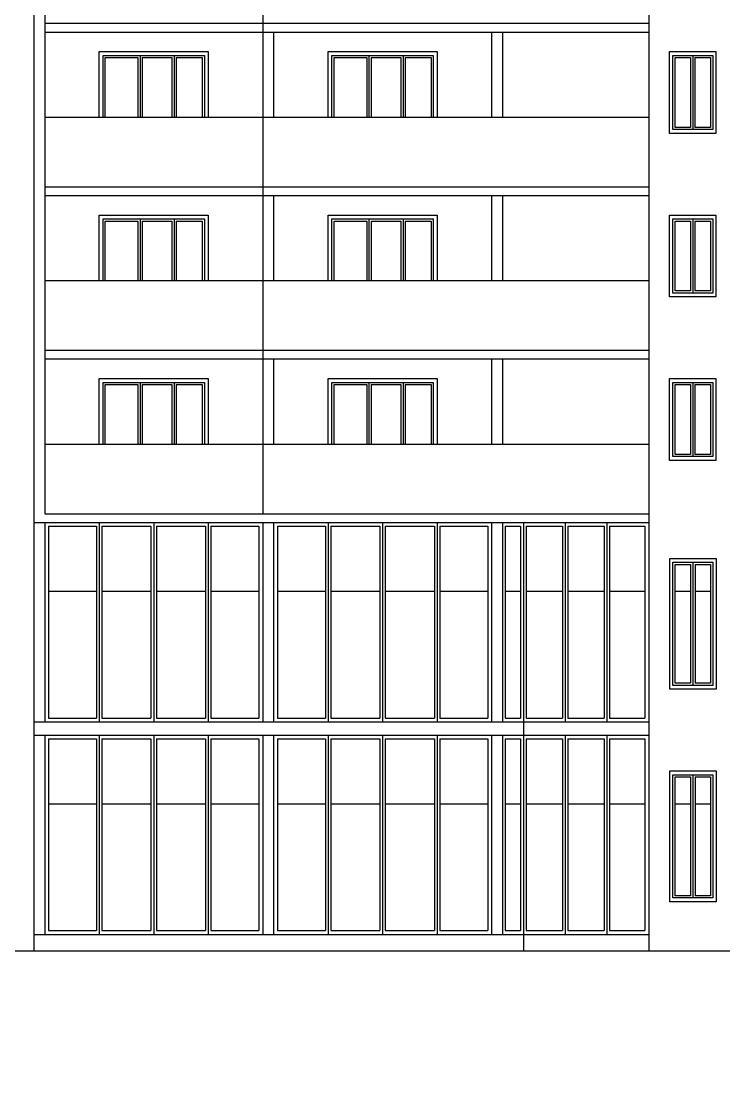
# Model space of a CAD drawing. Header units: inches. Extents: x -634 to 3638, y -6930911 to 5552.
# Drawn here: x 1980.85 to 1993.28, y 3391.03 to 3409.74 of the extents above; entities that cross this region are included whole.
import ezdxf

# ---------------------------------------------------------------- set-up
doc = ezdxf.new("R2010")
doc.units = ezdxf.units.IN
doc.header["$MEASUREMENT"] = 0
doc.linetypes.add('Dashed', pattern=[1128.888893, 564.444447, -564.444447])
for name, color, linetype, lineweight in [('ELEV', 134, 'Continuous', 18), ('фасады', 7, 'Continuous', 30), ('фасады2', 7, 'Continuous', 25)]:
    doc.layers.add(name, color=color, linetype=linetype, lineweight=lineweight)
doc.layers.add('развертка', color=7, linetype='Continuous')

msp = doc.modelspace()

# ---------------------------------------------------------------- hatches: boundary and pattern name
at = {"layer": 'ELEV', "linetype": 'Continuous'}
h = msp.add_hatch(dxfattribs=at)
h.set_pattern_fill('ANSI31', color=256, scale=0.01044, style=0)
h.set_pattern_definition([(45, (1262.311104, 3366.587935), (-0.02343928418428, 0.02343928418428), [])])
edge = h.paths.add_edge_path()
edge.add_ellipse((1445.78234, 3471.96182), major_axis=(0, 6932302.83262), ratio=0.00000001506, start_angle=89.999976115149, end_angle=270.000023884851)
edge.add_line((1445.67794, 3474.85168), (1445.67794, 3528.48347))
edge.add_line((1445.67794, 3528.48347), (1445.88675, 3528.48347))
edge.add_line((1445.88675, 3528.48347), (1445.88675, 3474.85168))

# ---------------------------------------------------------------- linework, layer by layer
at = {"layer": 'развертка'}
msp.add_line((1883.34432, 3393.27998), (2396.27892, 3393.27998), dxfattribs=at)
at = {"layer": 'фасады', "color": 7, "linetype": 'Dashed', "ltscale": 100}
for points in [[(1981.07065, 3412.43762), (1981.07065, 3409.54372)], [(1981.26358, 3412.43762), (1981.26358, 3409.54372)], [(1985.12211, 3412.43762), (1985.12211, 3409.54372)], [(1991.95462, 3412.43762), (1991.95462, 3409.54372)], [(1981.07065, 3409.54372), (1981.07065, 3406.64982)], [(1981.26358, 3409.69806), (1991.95462, 3409.69806)], [(1981.26358, 3409.54372), (1981.26358, 3406.64982)], [(1981.26358, 3409.54372), (1991.95462, 3409.54372)], [(1985.12211, 3409.54372), (1985.12211, 3406.64982)], [(1985.31504, 3409.54372), (1985.31504, 3408.03889)], [(1989.17358, 3409.54372), (1989.17358, 3408.03889)], [(1989.3665, 3409.54372), (1989.3665, 3408.03889)], [(1991.95462, 3409.54372), (1991.95462, 3406.64982)], [(1981.26358, 3408.03889), (1991.95462, 3408.03889)], [(1981.26358, 3406.80416), (1991.95462, 3406.80416)], [(1981.07065, 3406.64982), (1981.07065, 3403.75591)], [(1981.26358, 3406.64982), (1981.26358, 3403.75591)], [(1981.26358, 3406.64982), (1991.95462, 3406.64982)], [(1985.12211, 3406.64982), (1985.12211, 3403.75591)], [(1985.31504, 3406.64982), (1985.31504, 3405.14499)], [(1989.17358, 3406.64982), (1989.17358, 3405.14499)], [(1989.3665, 3406.64982), (1989.3665, 3405.14499)], [(1991.95462, 3406.64982), (1991.95462, 3403.75591)], [(1981.26358, 3405.14499), (1991.95462, 3405.14499)], [(1981.26358, 3403.91025), (1991.95462, 3403.91025)], [(1981.07065, 3403.75591), (1981.07065, 3400.86201)], [(1981.26358, 3403.75591), (1981.26358, 3401.01635)], [(1981.26358, 3403.75591), (1991.95462, 3403.75591)], [(1985.12211, 3403.75591), (1985.12211, 3401.01635)], [(1985.31504, 3403.75591), (1985.31504, 3402.25108)], [(1989.17358, 3403.75591), (1989.17358, 3402.25108)], [(1989.3665, 3403.75591), (1989.3665, 3402.25108)], [(1991.95462, 3403.75591), (1991.95462, 3400.86201)], [(1981.26358, 3402.25108), (1991.95462, 3402.25108)], [(1981.26358, 3401.01635), (1991.95462, 3401.01635)], [(1981.07065, 3400.86201), (1991.95462, 3400.86201)], [(1981.07065, 3400.86201), (1981.07065, 3397.09994)], [(1981.07065, 3400.86201), (1991.95462, 3400.86201)], [(1989.73596, 3400.86201), (1989.73596, 3397.09994)], [(1991.95462, 3400.86201), (1991.95462, 3397.09994)], [(1981.07065, 3397.09994), (1981.07065, 3393.27998)], [(1989.73596, 3397.09994), (1989.73596, 3393.27998)], [(1991.95462, 3397.09994), (1991.95462, 3393.27998)]]:
    msp.add_lwpolyline(points, dxfattribs=at)
at = {"layer": 'фасады2', "color": 7, "ltscale": 100}
for p, q in [((1992.38243, 3407.81702), (1992.38243, 3409.12893)), ((1992.38243, 3409.12893), (1993.08662, 3409.12893)), ((1992.42102, 3407.85561), (1992.42102, 3409.09034)), ((1992.42102, 3409.09034), (1992.69594, 3409.09034)), ((1992.77311, 3409.09034), (1993.04803, 3409.09034)), ((1993.04803, 3409.09034), (1993.04803, 3407.85561)), ((1993.08662, 3409.12893), (1993.08662, 3407.81702)), ((1992.69594, 3407.85561), (1992.42102, 3407.85561)), ((1993.04803, 3407.85561), (1992.77311, 3407.85561)), ((1993.08662, 3407.81702), (1992.38243, 3407.81702)), ((1992.38243, 3404.92312), (1992.38243, 3406.23502)), ((1992.38243, 3406.23502), (1993.08662, 3406.23502)), ((1992.42102, 3404.96171), (1992.42102, 3406.19644)), ((1992.42102, 3406.19644), (1992.69594, 3406.19644)), ((1992.77311, 3406.19644), (1993.04803, 3406.19644)), ((1993.04803, 3406.19644), (1993.04803, 3404.96171)), ((1993.08662, 3406.23502), (1993.08662, 3404.92312)), ((1993.08662, 3404.92312), (1992.38243, 3404.92312)), ((1992.69594, 3404.96171), (1992.42102, 3404.96171)), ((1993.04803, 3404.96171), (1992.77311, 3404.96171)), ((1992.38243, 3402.02922), (1992.38243, 3403.34112)), ((1992.38243, 3403.34112), (1993.08662, 3403.34112)), ((1992.42102, 3402.0678), (1992.42102, 3403.30253)), ((1992.42102, 3403.30253), (1992.69594, 3403.30253)), ((1992.77311, 3403.30253), (1993.04803, 3403.30253)), ((1993.04803, 3403.30253), (1993.04803, 3402.0678)), ((1993.08662, 3403.34112), (1993.08662, 3402.02922)), ((1992.69594, 3402.0678), (1992.42102, 3402.0678)), ((1993.04803, 3402.0678), (1992.77311, 3402.0678)), ((1993.08662, 3402.02922), (1992.38243, 3402.02922)), ((1992.38322, 3397.97775), (1992.38322, 3400.15783)), ((1992.38322, 3400.15783), (1993.0874, 3400.15783)), ((1992.4218, 3398.01634), (1992.4218, 3400.11924)), ((1992.4218, 3400.11924), (1992.69673, 3400.11924)), ((1992.7739, 3400.11924), (1993.04882, 3400.11924)), ((1993.04882, 3400.11924), (1993.04882, 3398.01634)), ((1993.0874, 3400.15783), (1993.0874, 3397.97775)), ((1993.0874, 3397.97775), (1992.38322, 3397.97775)), ((1992.69673, 3398.01634), (1992.4218, 3398.01634)), ((1993.04882, 3398.01634), (1992.7739, 3398.01634)), ((1992.38322, 3394.21568), (1992.38322, 3396.39575)), ((1992.38322, 3396.39575), (1993.0874, 3396.39575)), ((1992.4218, 3394.25426), (1992.4218, 3396.35717)), ((1992.4218, 3396.35717), (1992.69673, 3396.35717)), ((1992.7739, 3396.35717), (1993.04882, 3396.35717)), ((1993.04882, 3396.35717), (1993.04882, 3394.25426)), ((1993.0874, 3396.39575), (1993.0874, 3394.21568)), ((1993.0874, 3394.21568), (1992.38322, 3394.21568)), ((1992.69673, 3394.25426), (1992.4218, 3394.25426)), ((1993.04882, 3394.25426), (1992.7739, 3394.25426))]:
    msp.add_line(p, q, dxfattribs=at)
at = {"layer": 'фасады2', "color": 7, "linetype": 'Dashed', "ltscale": 100}
for points in [[(1982.22821, 3408.03889), (1982.22821, 3409.19645), (1984.15748, 3409.19645), (1984.15748, 3408.03889)], [(1986.27967, 3408.03889), (1986.27967, 3409.19645), (1988.20894, 3409.19645), (1988.20894, 3408.03889)], [(1982.29573, 3408.03889), (1982.29573, 3409.12893), (1984.08995, 3409.12893), (1984.08995, 3408.03889)], [(1982.33432, 3408.03889), (1982.33432, 3409.09034), (1982.9131, 3409.09034)], [(1982.9131, 3409.09034), (1982.9131, 3408.03889)], [(1982.95169, 3409.12893), (1982.95169, 3408.03889)], [(1982.99027, 3409.09034), (1982.99027, 3408.03889)], [(1982.99027, 3409.09034), (1983.516, 3409.09034)], [(1983.516, 3409.09034), (1983.516, 3408.03889)], [(1983.55458, 3409.12893), (1983.55458, 3408.03889)], [(1983.59317, 3409.09034), (1983.59317, 3408.03889)], [(1983.59317, 3409.09034), (1984.05137, 3409.09034), (1984.05137, 3408.03889)], [(1986.3472, 3408.03889), (1986.3472, 3409.12893), (1988.14142, 3409.12893), (1988.14142, 3408.03889)], [(1986.38578, 3408.03889), (1986.38578, 3409.09034), (1986.96456, 3409.09034)], [(1986.96456, 3409.09034), (1986.96456, 3408.03889)], [(1987.00315, 3409.12893), (1987.00315, 3408.03889)], [(1987.04174, 3409.09034), (1987.04174, 3408.03889)], [(1987.04174, 3409.09034), (1987.56746, 3409.09034)], [(1987.56746, 3409.09034), (1987.56746, 3408.03889)], [(1987.60605, 3409.12893), (1987.60605, 3408.03889)], [(1987.64463, 3409.09034), (1987.64463, 3408.03889)], [(1987.64463, 3409.09034), (1988.10283, 3409.09034), (1988.10283, 3408.03889)], [(1982.22821, 3405.14499), (1982.22821, 3406.30255), (1984.15748, 3406.30255), (1984.15748, 3405.14499)], [(1982.29573, 3405.14499), (1982.29573, 3406.23502), (1984.08995, 3406.23502), (1984.08995, 3405.14499)], [(1982.33432, 3405.14499), (1982.33432, 3406.19644), (1982.9131, 3406.19644)], [(1982.9131, 3406.19644), (1982.9131, 3405.14499)], [(1982.95169, 3406.23502), (1982.95169, 3405.14499)], [(1982.99027, 3406.19644), (1982.99027, 3405.14499)], [(1982.99027, 3406.19644), (1983.516, 3406.19644)], [(1983.516, 3406.19644), (1983.516, 3405.14499)], [(1983.55458, 3406.23502), (1983.55458, 3405.14499)], [(1983.59317, 3406.19644), (1983.59317, 3405.14499)], [(1983.59317, 3406.19644), (1984.05137, 3406.19644), (1984.05137, 3405.14499)], [(1986.27967, 3405.14499), (1986.27967, 3406.30255), (1988.20894, 3406.30255), (1988.20894, 3405.14499)], [(1986.3472, 3405.14499), (1986.3472, 3406.23502), (1988.14142, 3406.23502), (1988.14142, 3405.14499)], [(1986.38578, 3405.14499), (1986.38578, 3406.19644), (1986.96456, 3406.19644)], [(1986.96456, 3406.19644), (1986.96456, 3405.14499)], [(1987.00315, 3406.23502), (1987.00315, 3405.14499)], [(1987.04174, 3406.19644), (1987.04174, 3405.14499)], [(1987.04174, 3406.19644), (1987.56746, 3406.19644)], [(1987.56746, 3406.19644), (1987.56746, 3405.14499)], [(1987.60605, 3406.23502), (1987.60605, 3405.14499)], [(1987.64463, 3406.19644), (1987.64463, 3405.14499)], [(1987.64463, 3406.19644), (1988.10283, 3406.19644), (1988.10283, 3405.14499)], [(1982.22821, 3402.25108), (1982.22821, 3403.40864), (1984.15748, 3403.40864), (1984.15748, 3402.25108)], [(1986.27967, 3402.25108), (1986.27967, 3403.40864), (1988.20894, 3403.40864), (1988.20894, 3402.25108)], [(1982.29573, 3402.25108), (1982.29573, 3403.34112), (1984.08995, 3403.34112), (1984.08995, 3402.25108)], [(1982.33432, 3402.25108), (1982.33432, 3403.30253), (1982.9131, 3403.30253)], [(1982.9131, 3403.30253), (1982.9131, 3402.25108)], [(1982.95169, 3403.34112), (1982.95169, 3402.25108)], [(1982.99027, 3403.30253), (1982.99027, 3402.25108)], [(1982.99027, 3403.30253), (1983.516, 3403.30253)], [(1983.516, 3403.30253), (1983.516, 3402.25108)], [(1983.55458, 3403.34112), (1983.55458, 3402.25108)], [(1983.59317, 3403.30253), (1983.59317, 3402.25108)], [(1983.59317, 3403.30253), (1984.05137, 3403.30253), (1984.05137, 3402.25108)], [(1986.3472, 3402.25108), (1986.3472, 3403.34112), (1988.14142, 3403.34112), (1988.14142, 3402.25108)], [(1986.38578, 3402.25108), (1986.38578, 3403.30253), (1986.96456, 3403.30253)], [(1986.96456, 3403.30253), (1986.96456, 3402.25108)], [(1987.00315, 3403.34112), (1987.00315, 3402.25108)], [(1987.04174, 3403.30253), (1987.04174, 3402.25108)], [(1987.04174, 3403.30253), (1987.56746, 3403.30253)], [(1987.56746, 3403.30253), (1987.56746, 3402.25108)], [(1987.60605, 3403.34112), (1987.60605, 3402.25108)], [(1987.64463, 3403.30253), (1987.64463, 3402.25108)], [(1987.64463, 3403.30253), (1988.10283, 3403.30253), (1988.10283, 3402.25108)], [(1981.26358, 3400.86201), (1981.26358, 3397.33145)], [(1981.3311, 3400.79448), (1982.17998, 3400.79448)], [(1981.3311, 3400.79448), (1981.3311, 3397.39897)], [(1982.17998, 3400.79448), (1982.17998, 3397.39897)], [(1982.22821, 3400.86201), (1982.22821, 3397.33145)], [(1982.27644, 3400.79448), (1982.27644, 3397.39897)], [(1982.27644, 3400.79448), (1983.14461, 3400.79448)], [(1983.14461, 3400.79448), (1983.14461, 3397.39897)], [(1983.19284, 3400.86201), (1983.19284, 3397.33145)], [(1983.24108, 3400.79448), (1983.24108, 3397.39897)], [(1983.24108, 3400.79448), (1984.10925, 3400.79448)], [(1984.10925, 3400.79448), (1984.10925, 3397.39897)], [(1984.15748, 3400.86201), (1984.15748, 3397.33145)], [(1984.20571, 3400.79448), (1984.20571, 3397.39897)], [(1984.20571, 3400.79448), (1985.05459, 3400.79448)], [(1985.05459, 3400.79448), (1985.05459, 3397.39897)], [(1985.12211, 3400.86201), (1985.12211, 3397.33145)], [(1985.31504, 3400.86201), (1985.31504, 3397.33145)], [(1985.38256, 3400.79448), (1986.23144, 3400.79448)], [(1985.38256, 3400.79448), (1985.38256, 3397.39897)], [(1986.23144, 3400.79448), (1986.23144, 3397.39897)], [(1986.27967, 3400.86201), (1986.27967, 3397.33145)], [(1986.32791, 3400.79448), (1986.32791, 3397.39897)], [(1986.32791, 3400.79448), (1987.19608, 3400.79448)], [(1987.19608, 3400.79448), (1987.19608, 3397.39897)], [(1987.24431, 3400.86201), (1987.24431, 3397.33145)], [(1987.29254, 3400.79448), (1987.29254, 3397.39897)], [(1987.29254, 3400.79448), (1988.16071, 3400.79448)], [(1988.16071, 3400.79448), (1988.16071, 3397.39897)], [(1988.20894, 3400.86201), (1988.20894, 3397.33145)], [(1988.25717, 3400.79448), (1988.25717, 3397.39897)], [(1988.25717, 3400.79448), (1989.10605, 3400.79448)], [(1989.10605, 3400.79448), (1989.10605, 3397.39897)], [(1989.17358, 3400.86201), (1989.17358, 3397.33145)], [(1989.17358, 3400.86201), (1989.17358, 3397.33145)], [(1989.3665, 3400.86201), (1989.3665, 3397.33145)], [(1989.41474, 3400.79448), (1989.68773, 3400.79448)], [(1989.41474, 3400.79448), (1989.41474, 3397.39897)], [(1989.68773, 3400.79448), (1989.68773, 3397.39897)], [(1989.78419, 3400.79448), (1989.78419, 3397.39897)], [(1989.78419, 3400.79448), (1990.42664, 3400.79448)], [(1990.42664, 3400.79448), (1990.42664, 3397.39897)], [(1990.47487, 3400.86201), (1990.47487, 3397.33145)], [(1990.5231, 3400.79448), (1990.5231, 3397.39897)], [(1990.5231, 3400.79448), (1991.16555, 3400.79448)], [(1991.16555, 3400.79448), (1991.16555, 3397.39897)], [(1991.21378, 3400.86201), (1991.21378, 3397.33145)], [(1991.26201, 3400.79448), (1991.88709, 3400.79448)], [(1991.26201, 3400.79448), (1991.26201, 3397.39897)], [(1991.88709, 3400.79448), (1991.88709, 3397.39897)], [(1981.3311, 3399.64657), (1982.17998, 3399.64657)], [(1982.27644, 3399.64657), (1983.14461, 3399.64657)], [(1983.24108, 3399.64657), (1984.10925, 3399.64657)], [(1984.20571, 3399.64657), (1985.05459, 3399.64657)], [(1985.38256, 3399.64657), (1986.23144, 3399.64657)], [(1986.32791, 3399.64657), (1987.19608, 3399.64657)], [(1987.29254, 3399.64657), (1988.16071, 3399.64657)], [(1988.25717, 3399.64657), (1989.10605, 3399.64657)], [(1989.41474, 3399.64657), (1989.68773, 3399.64657)], [(1989.78419, 3399.64657), (1990.42664, 3399.64657)], [(1990.5231, 3399.64657), (1991.16555, 3399.64657)], [(1991.26201, 3399.64657), (1991.88709, 3399.64657)], [(1992.4218, 3399.64657), (1992.69673, 3399.64657)], [(1992.7739, 3399.64657), (1993.04882, 3399.64657)], [(1981.3311, 3397.39897), (1982.17998, 3397.39897)], [(1982.27644, 3397.39897), (1983.14461, 3397.39897)], [(1983.24108, 3397.39897), (1984.10925, 3397.39897)], [(1984.20571, 3397.39897), (1985.05459, 3397.39897)], [(1985.38256, 3397.39897), (1986.23144, 3397.39897)], [(1986.32791, 3397.39897), (1987.19608, 3397.39897)], [(1987.29254, 3397.39897), (1988.16071, 3397.39897)], [(1988.25717, 3397.39897), (1989.10605, 3397.39897)], [(1989.41474, 3397.39897), (1989.68773, 3397.39897)], [(1989.78419, 3397.39897), (1990.42664, 3397.39897)], [(1990.5231, 3397.39897), (1991.16555, 3397.39897)], [(1991.26201, 3397.39897), (1991.88709, 3397.39897)], [(1981.07065, 3397.33145), (1985.31504, 3397.33145)], [(1985.31504, 3397.33145), (1989.73596, 3397.33145)], [(1989.73596, 3397.33145), (1991.95462, 3397.33145)], [(1981.07065, 3397.09994), (1991.95462, 3397.09994)], [(1981.26358, 3397.09994), (1981.26358, 3393.56937)], [(1981.3311, 3397.03241), (1982.17998, 3397.03241)], [(1981.3311, 3397.03241), (1981.3311, 3393.6369)], [(1982.17998, 3397.03241), (1982.17998, 3393.6369)], [(1982.22821, 3397.09994), (1982.22821, 3393.56937)], [(1982.27644, 3397.03241), (1982.27644, 3393.6369)], [(1982.27644, 3397.03241), (1983.14461, 3397.03241)], [(1983.14461, 3397.03241), (1983.14461, 3393.6369)], [(1983.19284, 3397.09994), (1983.19284, 3393.56937)], [(1983.24108, 3397.03241), (1983.24108, 3393.6369)], [(1983.24108, 3397.03241), (1984.10925, 3397.03241)], [(1984.10925, 3397.03241), (1984.10925, 3393.6369)], [(1984.15748, 3397.09994), (1984.15748, 3393.56937)], [(1984.20571, 3397.03241), (1984.20571, 3393.6369)], [(1984.20571, 3397.03241), (1985.05459, 3397.03241)], [(1985.05459, 3397.03241), (1985.05459, 3393.6369)], [(1985.12211, 3397.09994), (1985.12211, 3393.56937)], [(1985.31504, 3397.09994), (1985.31504, 3393.56937)], [(1985.38256, 3397.03241), (1986.23144, 3397.03241)], [(1985.38256, 3397.03241), (1985.38256, 3393.6369)], [(1986.23144, 3397.03241), (1986.23144, 3393.6369)], [(1986.27967, 3397.09994), (1986.27967, 3393.56937)], [(1986.32791, 3397.03241), (1986.32791, 3393.6369)], [(1986.32791, 3397.03241), (1987.19608, 3397.03241)], [(1987.19608, 3397.03241), (1987.19608, 3393.6369)], [(1987.24431, 3397.09994), (1987.24431, 3393.56937)], [(1987.29254, 3397.03241), (1987.29254, 3393.6369)], [(1987.29254, 3397.03241), (1988.16071, 3397.03241)], [(1988.16071, 3397.03241), (1988.16071, 3393.6369)], [(1988.20894, 3397.09994), (1988.20894, 3393.56937)], [(1988.25717, 3397.03241), (1988.25717, 3393.6369)], [(1988.25717, 3397.03241), (1989.10605, 3397.03241)], [(1989.10605, 3397.03241), (1989.10605, 3393.6369)], [(1989.17358, 3397.09994), (1989.17358, 3393.56937)], [(1989.17358, 3397.09994), (1989.17358, 3393.56937)], [(1989.3665, 3397.09994), (1989.3665, 3393.56937)], [(1989.41474, 3397.03241), (1989.68773, 3397.03241)], [(1989.41474, 3397.03241), (1989.41474, 3393.6369)], [(1989.68773, 3397.03241), (1989.68773, 3393.6369)], [(1989.78419, 3397.03241), (1989.78419, 3393.6369)], [(1989.78419, 3397.03241), (1990.42664, 3397.03241)], [(1990.42664, 3397.03241), (1990.42664, 3393.6369)], [(1990.47487, 3397.09994), (1990.47487, 3393.56937)], [(1990.5231, 3397.03241), (1990.5231, 3393.6369)], [(1990.5231, 3397.03241), (1991.16555, 3397.03241)], [(1991.16555, 3397.03241), (1991.16555, 3393.6369)], [(1991.21378, 3397.09994), (1991.21378, 3393.56937)], [(1991.26201, 3397.03241), (1991.88709, 3397.03241)], [(1991.26201, 3397.03241), (1991.26201, 3393.6369)], [(1991.88709, 3397.03241), (1991.88709, 3393.6369)], [(1981.3311, 3395.8845), (1982.17998, 3395.8845)], [(1982.27644, 3395.8845), (1983.14461, 3395.8845)], [(1983.24108, 3395.8845), (1984.10925, 3395.8845)], [(1984.20571, 3395.8845), (1985.05459, 3395.8845)], [(1985.38256, 3395.8845), (1986.23144, 3395.8845)], [(1986.32791, 3395.8845), (1987.19608, 3395.8845)], [(1987.29254, 3395.8845), (1988.16071, 3395.8845)], [(1988.25717, 3395.8845), (1989.10605, 3395.8845)], [(1989.41474, 3395.8845), (1989.68773, 3395.8845)], [(1989.78419, 3395.8845), (1990.42664, 3395.8845)], [(1990.5231, 3395.8845), (1991.16555, 3395.8845)], [(1991.26201, 3395.8845), (1991.88709, 3395.8845)], [(1992.4218, 3395.8845), (1992.69673, 3395.8845)], [(1992.7739, 3395.8845), (1993.04882, 3395.8845)], [(1981.3311, 3393.6369), (1982.17998, 3393.6369)], [(1982.27644, 3393.6369), (1983.14461, 3393.6369)], [(1983.24108, 3393.6369), (1984.10925, 3393.6369)], [(1984.20571, 3393.6369), (1985.05459, 3393.6369)], [(1985.38256, 3393.6369), (1986.23144, 3393.6369)], [(1986.32791, 3393.6369), (1987.19608, 3393.6369)], [(1987.29254, 3393.6369), (1988.16071, 3393.6369)], [(1988.25717, 3393.6369), (1989.10605, 3393.6369)], [(1989.41474, 3393.6369), (1989.68773, 3393.6369)], [(1989.78419, 3393.6369), (1990.42664, 3393.6369)], [(1990.5231, 3393.6369), (1991.16555, 3393.6369)], [(1991.26201, 3393.6369), (1991.88709, 3393.6369)], [(1981.07065, 3393.56937), (1985.31504, 3393.56937)], [(1985.31504, 3393.56937), (1989.73596, 3393.56937)], [(1989.73596, 3393.56937), (1991.95462, 3393.56937)]]:
    msp.add_lwpolyline(points, dxfattribs=at)
at = {"layer": 'фасады2', "color": 7, "ltscale": 100}
for points in [[(1992.32456, 3409.19645), (1993.14449, 3409.19645), (1993.14449, 3407.7495), (1992.32456, 3407.7495)], [(1992.32456, 3406.30255), (1993.14449, 3406.30255), (1993.14449, 3404.8556), (1992.32456, 3404.8556)], [(1992.32456, 3403.40864), (1993.14449, 3403.40864), (1993.14449, 3401.96169), (1992.32456, 3401.96169)], [(1992.32534, 3400.22535), (1993.14528, 3400.22535), (1993.14528, 3397.91023), (1992.32534, 3397.91023)], [(1992.32534, 3396.46328), (1993.14528, 3396.46328), (1993.14528, 3394.14815), (1992.32534, 3394.14815)]]:
    msp.add_lwpolyline(points, close=True, dxfattribs=at)
for points in [[(1992.69594, 3409.09034), (1992.69594, 3407.85561)], [(1992.69594, 3409.09034), (1992.69594, 3407.85561)], [(1992.73453, 3409.12893), (1992.73453, 3407.81702)], [(1992.77311, 3409.09034), (1992.77311, 3407.85561)], [(1992.69594, 3406.19644), (1992.69594, 3404.96171)], [(1992.69594, 3406.19644), (1992.69594, 3404.96171)], [(1992.73453, 3406.23502), (1992.73453, 3404.92312)], [(1992.77311, 3406.19644), (1992.77311, 3404.96171)], [(1992.69594, 3403.30253), (1992.69594, 3402.0678)], [(1992.69594, 3403.30253), (1992.69594, 3402.0678)], [(1992.73453, 3403.34112), (1992.73453, 3402.02922)], [(1992.77311, 3403.30253), (1992.77311, 3402.0678)], [(1992.69673, 3400.11924), (1992.69673, 3398.01634)], [(1992.73531, 3400.15783), (1992.73531, 3397.97775)], [(1992.7739, 3400.11924), (1992.7739, 3398.01634)], [(1992.69673, 3399.25107), (1992.69673, 3398.01634)], [(1992.69673, 3396.35717), (1992.69673, 3394.25426)], [(1992.73531, 3396.39575), (1992.73531, 3394.21568)], [(1992.7739, 3396.35717), (1992.7739, 3394.25426)], [(1992.69673, 3395.489), (1992.69673, 3394.25426)]]:
    msp.add_lwpolyline(points, dxfattribs=at)

doc.saveas('drawing.dxf')
